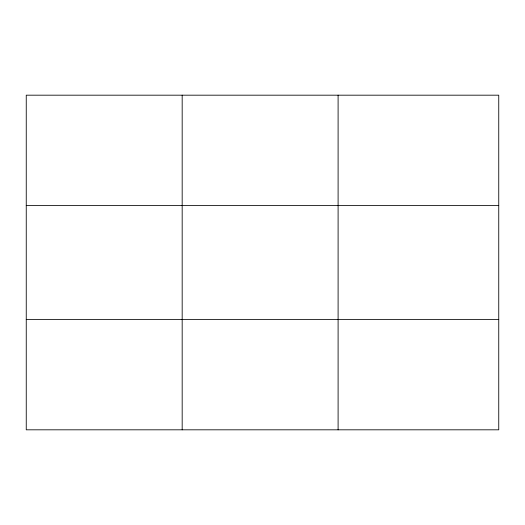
<?xml version="1.0" encoding="UTF-8"?>
<svg xmlns="http://www.w3.org/2000/svg" width="525" height="525" viewBox="0 0 525 525"><rect width="100%" height="100%" fill="white"/><g stroke="black" fill="none" stroke-linecap="round" stroke-linejoin="round"><path stroke-width="0.79" d="M182.175 95.182L182.175 429.817M338.1 95.182L338.1 429.817M498.75 319.39L498.75 429.817L26.25 429.817L26.25 95.182L498.75 95.182L498.75 319.39L26.25 319.39M26.25 205.61L498.75 205.61"/></g></svg>
